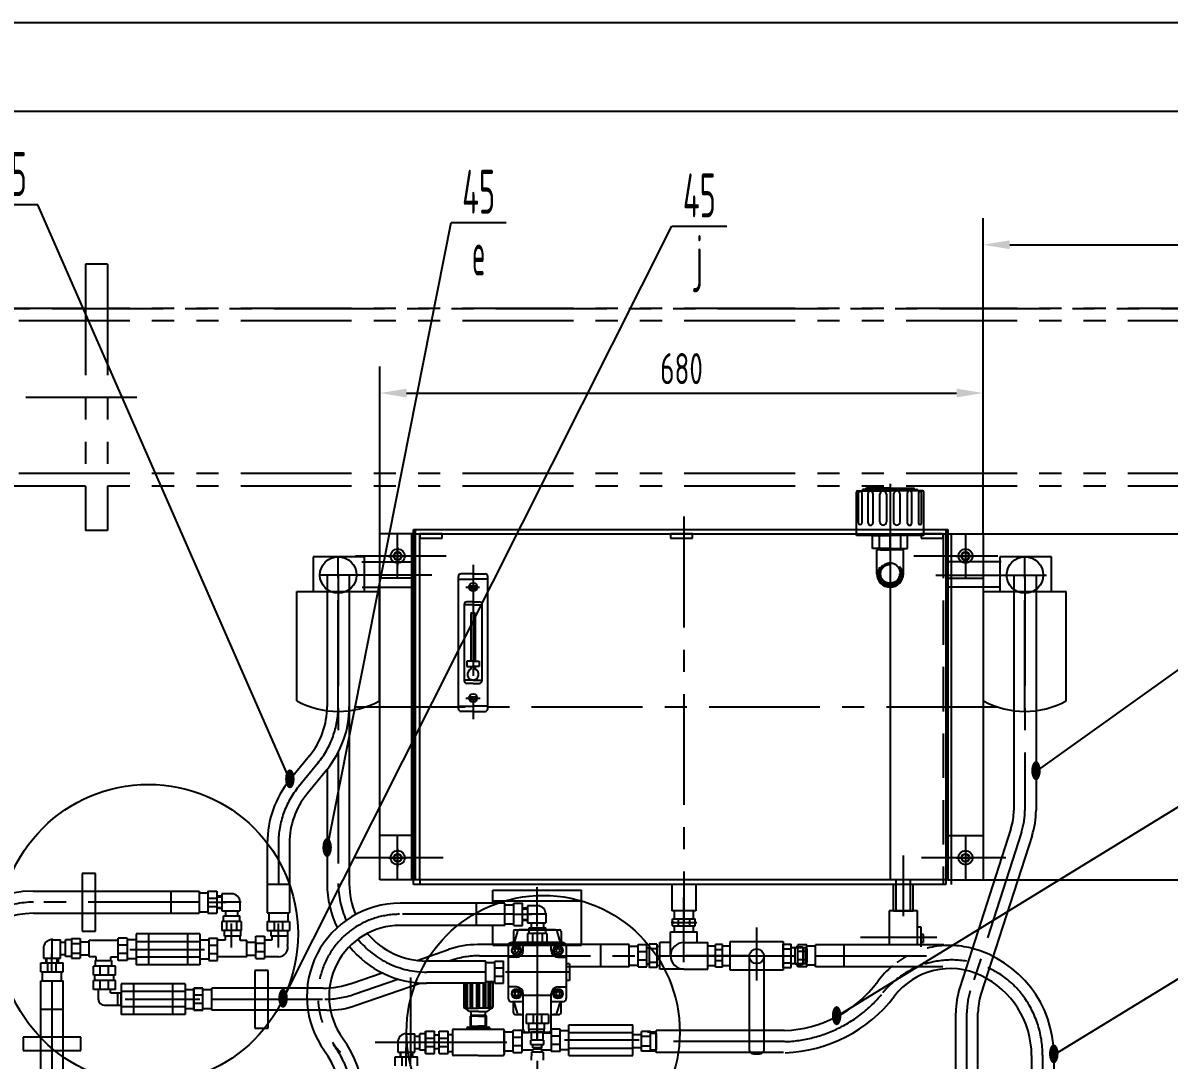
# Model space of a CAD drawing. Header units: millimetres. Extents: x 0 to 5940, y -62 to 4200.
# Drawn here: x 1196 to 2488, y 3031 to 4200 of the extents above; entities that cross this region are included whole.
import ezdxf
from ezdxf.enums import TextEntityAlignment as Align

# ---------------------------------------------------------------- set-up
doc = ezdxf.new("R2010")
doc.units = ezdxf.units.MM
doc.header["$LTSCALE"] = 100
for name, pattern in [('F', [0.75, 0.5, -0.25]), ('G', [2, 1.25, -0.25, 0.25, -0.25]), ('K', [2.5, 1.25, -0.25, 0.25, -0.25, 0.25, -0.25])]:
    doc.linetypes.add(name, pattern=pattern)
for name, color, linetype in [('01', 7, 'Continuous'), ('02', 1, 'Continuous'), ('04', 2, 'F'), ('05', 4, 'G'), ('07', 6, 'K'), ('08', 1, 'Continuous'), ('11', 3, 'Continuous')]:
    doc.layers.add(name, color=color, linetype=linetype)
doc.styles.get("Standard").update_dxf_attribs({"font": 'isocp', "width": 0.707, "bigfont": 'intecad.shx'})

msp = doc.modelspace()

# ---------------------------------------------------------------- linework, layer by layer
at = {"color": 7}
for p, q in [((1504.9, 3436), (1504.9, 3559.3)), ((1597.9, 3436), (1597.9, 3559.3)), ((2278.9, 3436), (2278.9, 3559.3)), ((2371.9, 3436), (2371.9, 3559.3)), ((1750.9, 3178.1), (1800.7, 3178.1)), ((1796, 3178.1), (1755.5, 3178.1)), ((1753.6, 3176.6), (1749.6, 3163.7)), ((1797.9, 3176.6), (1801.7, 3163.7)), ((1743, 3159.7), (1743, 3100.9)), ((1808.5, 3159.7), (1808.5, 3100.9)), ((1753.6, 3084), (1749.6, 3096.9)), ((1797.9, 3084), (1801.9, 3096.9)), ((1750.9, 3082.6), (1760, 3082.6)), ((1757.4, 3082.6), (1755.5, 3082.6)), ((1791.6, 3082.6), (1800.7, 3082.6)), ((1796, 3082.6), (1794.1, 3082.6)), ((1763, 3062.8), (1788.6, 3062.8)), ((1782.4, 3062.8), (1769.1, 3062.8)), ((1769.1, 3054.7), (1769.1, 3062.8)), ((1782.4, 3054.7), (1782.4, 3062.8)), ((1783, 3053.7), (1768.6, 3053.7)), ((1768.6, 3048.6), (1768.6, 3053.7)), ((1769.1, 3054.7), (1769.8, 3054.7)), ((1769.8, 3054.7), (1769.8, 3053.7)), ((1782.4, 3054.7), (1781.8, 3054.7)), ((1781.8, 3054.7), (1781.8, 3053.7)), ((1783, 3048.6), (1783, 3053.7)), ((1768.6, 3048.6), (1783, 3048.6)), ((1769.2, 3040.2), (1769, 3031.2)), ((1782.4, 3040.2), (1769.2, 3040.2)), ((1770.6, 3045.1), (1770.6, 3048.6)), ((1781, 3045.1), (1770.6, 3045.1)), ((1781, 3043.6), (1770.6, 3043.6)), ((1770.6, 3040.2), (1770.6, 3043.6)), ((1771.5, 3045.1), (1771.5, 3043.6)), ((1780, 3045.1), (1780, 3043.6)), ((1781, 3045.1), (1781, 3048.6)), ((1781, 3040.2), (1781, 3043.6)), ((1782.4, 3040.2), (1782.5, 3031.2))]:
    msp.add_line(p, q, dxfattribs=at)
for centre in [(1618.4, 3599.2), (2258.4, 3599.2), (1618.4, 3259.2), (2258.4, 3259.2)]:
    msp.add_circle(centre, 4.58, dxfattribs=at)
for centre, radius, start, end in [((1551.4, 3522.1), 97.9, 241.6332, 298.3668), ((2325.4, 3522.1), 97.9, 241.6332, 298.3668), ((1750.9, 3176.1), 2, 90, 180), ((1755.5, 3176.1), 2, 90, 163.7154), ((1796, 3176.1), 2, 16.2846, 90), ((1800.7, 3176.1), 2, 0, 90), ((1750.9, 3084.6), 2, 180, 270), ((1755.5, 3084.6), 2, 196.2846, 270), ((1796, 3084.6), 2, 270, 343.7154), ((1800.7, 3084.6), 2, 270, 0), ((1763, 3065.8), 3, 182.0234, 270), ((1788.6, 3065.8), 3, 270, 357.9766)]:
    msp.add_arc(centre, radius, start, end, dxfattribs=at)
at = {"layer": '01', "color": 7}
for p, q in [((2135.4, 3622.2), (2135.4, 3671.3)), ((2136.9, 3672.8), (2173.4, 3672.8)), ((2138, 3636.3), (2138, 3670.3)), ((2141.4, 3670.3), (2141.4, 3636.3)), ((2173.4, 3674.3), (2143.5, 3674.3)), ((2173.4, 3675.8), (2147.4, 3675.8)), ((2148.7, 3636.3), (2148.7, 3670.3)), ((2154, 3670.3), (2154, 3636.3)), ((2173.4, 3675.8), (2199.3, 3675.8)), ((2173.4, 3674.3), (2203.2, 3674.3)), ((2209.9, 3672.8), (2173.4, 3672.8)), ((2192.8, 3670.3), (2192.8, 3636.3)), ((2198, 3636.3), (2198, 3670.3)), ((2205.3, 3670.3), (2205.3, 3636.3)), ((2208.7, 3636.3), (2208.7, 3670.3)), ((2211.4, 3622.2), (2211.4, 3671.3)), ((2162, 3637.7), (2162, 3668.8)), ((2169.4, 3668.8), (2169.4, 3637.7)), ((2177.3, 3668.8), (2177.3, 3637.7)), ((2184.8, 3637.7), (2184.8, 3668.8)), ((1638.4, 3624.2), (1598.4, 3624.2)), ((2173.4, 3622.2), (2135.4, 3622.2)), ((2153.6, 3622.2), (2173.4, 3622.2)), ((2153.6, 3607.8), (2153.6, 3622.2)), ((2161.4, 3607.2), (2161.4, 3622.2)), ((2211.4, 3622.2), (2173.4, 3622.2)), ((2193.2, 3622.2), (2173.4, 3622.2)), ((2185.4, 3607.2), (2185.4, 3622.2)), ((2193.2, 3607.8), (2193.2, 3622.2)), ((2238.4, 3629.2), (2238.4, 3624.2)), ((2238.4, 3624.2), (2278.4, 3624.2)), ((2173.4, 3607.8), (2153.6, 3607.8)), ((2161.4, 3606.2), (2161.4, 3607.8)), ((2162.6, 3606.2), (2173.4, 3606.2)), ((2173.4, 3607.8), (2193.2, 3607.8)), ((2184.2, 3606.2), (2173.4, 3606.2)), ((2185.4, 3606.2), (2185.4, 3607.8)), ((1581.2, 3598.4), (1523.2, 3598.4)), ((1523.2, 3598.4), (1523.2, 3559.3)), ((1581.2, 3559.3), (1581.2, 3598.4)), ((1618.4, 3603.7), (1614.4, 3601.5)), ((1614.4, 3601.5), (1614.4, 3596.9)), ((1614.4, 3596.9), (1618.4, 3594.6)), ((1622.3, 3601.5), (1618.4, 3603.7)), ((1618.4, 3594.6), (1622.3, 3596.9)), ((1622.3, 3596.9), (1622.3, 3601.5)), ((2258.4, 3603.7), (2254.4, 3601.5)), ((2254.4, 3601.5), (2254.4, 3596.9)), ((2254.4, 3596.9), (2258.4, 3594.6)), ((2262.3, 3601.5), (2258.4, 3603.7)), ((2258.4, 3594.6), (2262.3, 3596.9)), ((2262.3, 3596.9), (2262.3, 3601.5)), ((2355.2, 3598.4), (2297.2, 3598.4)), ((2297.2, 3598.4), (2297.2, 3559.3)), ((2355.2, 3559.3), (2355.2, 3598.4)), ((1703.4, 3579.2), (1689.9, 3579.2)), ((1703.4, 3579.2), (1716.9, 3579.2)), ((1538.9, 3577.8), (1538.9, 3429.6)), ((1563.9, 3577.8), (1563.9, 3229.8)), ((1686.9, 3427.2), (1686.9, 3576.2)), ((1686.9, 3573.1), (1703.4, 3573.1)), ((1698.9, 3565.6), (1707.9, 3565.6)), ((1719.9, 3573.1), (1703.4, 3573.1)), ((1719.9, 3427.2), (1719.9, 3576.2)), ((2312.9, 3577.8), (2312.9, 3312.6)), ((2337.9, 3577.8), (2337.9, 3312.6)), ((1504.9, 3559.3), (1597.9, 3559.3)), ((1523.2, 3559.3), (1581.2, 3559.3)), ((1698.9, 3562.7), (1707.9, 3562.7)), ((2278.9, 3559.3), (2371.9, 3559.3)), ((2297.2, 3559.3), (2355.2, 3559.3)), ((1693.4, 3544.6), (1693.4, 3458.7)), ((1703.4, 3544.2), (1693.4, 3544.2)), ((1703.4, 3547.6), (1696.4, 3547.6)), ((1703.4, 3547.6), (1710.4, 3547.6)), ((1703.4, 3544.2), (1713.4, 3544.2)), ((1713.4, 3544.6), (1713.4, 3458.7)), ((1700.9, 3533.8), (1700.9, 3480.8)), ((1703.4, 3535.3), (1704.4, 3535.3)), ((1705.9, 3533.8), (1705.9, 3480.8)), ((1703.4, 3480.8), (1696.4, 3480.8)), ((1696.4, 3480.8), (1696.4, 3474.6)), ((1703.4, 3480.8), (1710.4, 3480.8)), ((1710.4, 3480.8), (1710.4, 3474.6)), ((1696.4, 3474.6), (1703.4, 3474.6)), ((1700.9, 3474.6), (1700.9, 3471.7)), ((1710.4, 3474.6), (1703.4, 3474.6)), ((1705.9, 3474.6), (1705.9, 3471.7)), ((1703.4, 3459.2), (1693.4, 3459.2)), ((1703.4, 3455.7), (1696.4, 3455.7)), ((1703.4, 3459.2), (1713.4, 3459.2)), ((1703.4, 3455.7), (1710.4, 3455.7)), ((1698.9, 3440.6), (1707.9, 3440.6)), ((1698.9, 3437.7), (1707.9, 3437.7)), ((1686.9, 3430.2), (1703.4, 3430.2)), ((1703.4, 3424.2), (1689.9, 3424.2)), ((1719.9, 3430.2), (1703.4, 3430.2)), ((1703.4, 3424.2), (1716.9, 3424.2)), ((1519.1, 3374.1), (1496.9, 3347.1)), ((1538.9, 3358.9), (1538.9, 3229.8)), ((1538.4, 3358.3), (1516.3, 3331.3)), ((2309.6, 3291.9), (2252, 3112.9)), ((2333.4, 3284.2), (2275.8, 3105.3)), ((2333.4, 3284.2), (2275.8, 3105.3)), ((1471.5, 3275.8), (1471.5, 3229.3)), ((1496.5, 3275.8), (1496.5, 3229.3)), ((1618.4, 3263.7), (1614.4, 3261.5)), ((1614.4, 3261.5), (1614.4, 3256.9)), ((1614.4, 3256.9), (1618.4, 3254.6)), ((1622.3, 3261.5), (1618.4, 3263.7)), ((1618.4, 3254.6), (1622.3, 3256.9)), ((1622.3, 3256.9), (1622.3, 3261.5)), ((2258.4, 3263.7), (2254.4, 3261.5)), ((2254.4, 3261.5), (2254.4, 3256.9)), ((2254.4, 3256.9), (2258.4, 3254.6)), ((2262.3, 3261.5), (2258.4, 3263.7)), ((2258.4, 3254.6), (2262.3, 3256.9)), ((2262.3, 3256.9), (2262.3, 3261.5)), ((1277.7, 3241.6), (1262.7, 3241.6)), ((1262.7, 3241.6), (1262.7, 3176.6)), ((1277.7, 3176.6), (1277.7, 3241.6)), ((1638.4, 3234.2), (1598.4, 3234.2)), ((1643.4, 3234.2), (1643.4, 3229.2)), ((2233.4, 3234.2), (2233.4, 3229.2)), ((2238.4, 3234.2), (2278.4, 3234.2)), ((1208.1, 3221.6), (1394.6, 3221.6)), ((1362.6, 3221.6), (1362.6, 3196.6)), ((1394.6, 3219.8), (1404.6, 3219.8)), ((1404.6, 3221.6), (1414.6, 3221.6)), ((1431.1, 3218.7), (1420.1, 3218.7)), ((1420.1, 3218.7), (1420.1, 3199.5)), ((1471.5, 3229.3), (1496.5, 3229.3)), ((1471.5, 3229.3), (1471.5, 3197.3)), ((1496.5, 3229.3), (1496.5, 3197.3)), ((1725.8, 3222.6), (1825.8, 3222.6)), ((1404.6, 3213.8), (1414.6, 3213.8)), ((1404.6, 3204.4), (1414.6, 3204.4)), ((1420.1, 3216.1), (1414.6, 3216.1)), ((1420.1, 3216.1), (1414.6, 3216.1)), ((1440.7, 3209.1), (1440.7, 3199.5)), ((1739.3, 3208), (1621.1, 3208)), ((1707.3, 3183), (1707.3, 3208)), ((1725.8, 3210.6), (1825.8, 3210.6)), ((1739.3, 3206.2), (1749.3, 3206.2)), ((1749.3, 3208), (1759.3, 3208)), ((1764.8, 3205.1), (1764.8, 3185.8)), ((1775.8, 3205.1), (1764.8, 3205.1)), ((1208.1, 3196.6), (1394.6, 3196.6)), ((1394.6, 3198.4), (1404.6, 3198.4)), ((1404.6, 3196.6), (1414.6, 3196.6)), ((1420.1, 3202.1), (1414.6, 3202.1)), ((1420.1, 3202.1), (1414.6, 3202.1)), ((1420.1, 3199.5), (1440.7, 3199.5)), ((1422, 3193.8), (1440.7, 3193.8)), ((1422, 3187.3), (1422, 3193.8)), ((1424.3, 3199.5), (1424.3, 3193.8)), ((1437.9, 3199.5), (1437.9, 3193.8)), ((1440.7, 3187.3), (1440.7, 3193.8)), ((1473.3, 3197.3), (1473.3, 3187.3)), ((1494.7, 3197.3), (1494.7, 3187.3)), ((1764.8, 3202.5), (1759.3, 3202.5)), ((1764.8, 3202.5), (1759.3, 3202.5)), ((1785.4, 3195.5), (1785.4, 3185.8)), ((1954.4, 3199.2), (1927.4, 3199.2)), ((1929.9, 3199.2), (1929.9, 3190.4)), ((1951.9, 3190.4), (1951.9, 3199.2)), ((2204.4, 3199.2), (2172.4, 3199.2)), ((2172.4, 3199.2), (2172.4, 3161.2)), ((2177.4, 3199.2), (2199.4, 3199.2)), ((2204.4, 3161.2), (2204.4, 3199.2)), ((1431.1, 3158.2), (1431.1, 3185.2)), ((1471.5, 3187.3), (1471.5, 3177.3)), ((1479.3, 3187.3), (1479.3, 3177.3)), ((1484, 3158.2), (1484, 3185.2)), ((1488.7, 3187.3), (1488.7, 3177.3)), ((1496.5, 3187.3), (1496.5, 3177.3)), ((1739.3, 3183), (1621.1, 3183)), ((1739.3, 3184.8), (1749.3, 3184.8)), ((1749.3, 3183), (1759.3, 3183)), ((1764.8, 3188.5), (1759.3, 3188.5)), ((1764.8, 3188.5), (1759.3, 3188.5)), ((1764.8, 3185.8), (1785.4, 3185.8)), ((1766.7, 3173.7), (1766.7, 3180.2)), ((1766.7, 3180.2), (1785.4, 3180.2)), ((1769, 3185.8), (1769, 3180.2)), ((1782.6, 3185.8), (1782.6, 3180.2)), ((1785.4, 3173.7), (1785.4, 3180.2)), ((1929.9, 3186.4), (1926.5, 3186.4)), ((1928.2, 3190.4), (1953.6, 3190.4)), ((1928.2, 3182.4), (1928.2, 3190.4)), ((1928.2, 3182.4), (1953.6, 3182.4)), ((1929.9, 3182.4), (1929.9, 3175.7)), ((1935.1, 3182.4), (1935.1, 3190.4)), ((1947.8, 3182.4), (1947.8, 3190.4)), ((1951.9, 3175.7), (1951.9, 3182.4)), ((1953.6, 3182.4), (1953.6, 3190.4)), ((2204.4, 3181.3), (2208.1, 3181.3)), ((2208.1, 3181.3), (2208.1, 3158.9)), ((1228.8, 3166.7), (1238.4, 3166.7)), ((1238.4, 3146.1), (1238.4, 3166.7)), ((1244.1, 3148), (1244.1, 3166.7)), ((1250.6, 3166.7), (1244.1, 3166.7)), ((1262.7, 3176.6), (1277.7, 3176.6)), ((1270.6, 3166.5), (1303.5, 3166.5)), ((1270.6, 3147.6), (1270.6, 3166.5)), ((1303.5, 3143.4), (1303.5, 3168.4)), ((1303.5, 3143.4), (1303.5, 3168.4)), ((1313.5, 3168.4), (1303.5, 3168.4)), ((1323.5, 3166.6), (1313.5, 3166.6)), ((1323.5, 3173.3), (1323.5, 3138.6)), ((1395.5, 3173.3), (1323.5, 3173.3)), ((1337.5, 3173.3), (1337.5, 3138.6)), ((1381.5, 3173.3), (1381.5, 3138.6)), ((1395.5, 3173.3), (1395.5, 3138.6)), ((1395.5, 3166.6), (1405.5, 3166.6)), ((1405.5, 3168.4), (1415.5, 3168.4)), ((1415.5, 3143.4), (1415.5, 3168.4)), ((1415.5, 3143.4), (1415.5, 3168.4)), ((1423.8, 3166.5), (1415.5, 3166.5)), ((1423.1, 3170.7), (1423.1, 3177.3)), ((1441.2, 3170.7), (1423.1, 3170.7)), ((1423.8, 3170.7), (1423.8, 3166.5)), ((1440.4, 3170.7), (1440.4, 3166.5)), ((1440.4, 3166.5), (1448.4, 3166.5)), ((1441.2, 3177.3), (1441.2, 3170.7)), ((1448.4, 3147.6), (1448.4, 3166.5)), ((1458.4, 3170.7), (1468.4, 3170.7)), ((1468.4, 3170.7), (1468.4, 3145.7)), ((1476.7, 3166.5), (1468.4, 3166.5)), ((1476, 3170.7), (1476, 3177.3)), ((1494.1, 3170.7), (1476, 3170.7)), ((1476.7, 3170.7), (1476.7, 3166.5)), ((1494.1, 3177.3), (1494.1, 3161.5)), ((2208.1, 3172.8), (2208.1, 3164.2)), ((2211.1, 3172.8), (2208.1, 3172.8)), ((2211.1, 3164.2), (2211.1, 3172.8)), ((1219.2, 3157.1), (1219.2, 3146.1)), ((1238.4, 3163.9), (1244.1, 3163.9)), ((1270.6, 3164.2), (1260.6, 3164.2)), ((1313.5, 3160.6), (1303.5, 3160.6)), ((1395.5, 3164.6), (1323.5, 3164.6)), ((1405.5, 3160.6), (1415.5, 3160.6)), ((1448.4, 3164.2), (1458.4, 3164.2)), ((1458.4, 3162.9), (1468.4, 3162.9)), ((1458.4, 3162.9), (1458.4, 3153.5)), ((1458.4, 3153.5), (1468.4, 3153.5)), ((1879.3, 3161.3), (1708.5, 3161.3)), ((1725.8, 3160.6), (1825.8, 3160.6)), ((1804.5, 3163.7), (1747, 3163.7)), ((1760, 3154.6), (1760, 3163.7)), ((1791.6, 3154.6), (1791.6, 3163.7)), ((1847.3, 3136.3), (1847.3, 3161.3)), ((1879.3, 3159.5), (1889.3, 3159.5)), ((1889.3, 3161.3), (1899.3, 3161.3)), ((1889.3, 3153.5), (1899.3, 3153.5)), ((1901.7, 3161.9), (1901.7, 3135.5)), ((1910.7, 3161.9), (1901.7, 3161.9)), ((1910.7, 3156.6), (1901.7, 3156.6)), ((1910.7, 3161.9), (1910.7, 3135.5)), ((1910.7, 3159.6), (1913.9, 3159.1)), ((1976.7, 3159.7), (1967.9, 3159.7)), ((1976.7, 3136), (1976.7, 3161.4)), ((1984.7, 3161.4), (1976.7, 3161.4)), ((1984.7, 3155.6), (1976.7, 3155.6)), ((1984.7, 3136), (1984.7, 3161.4)), ((1993, 3159.7), (1984.7, 3159.7)), ((1993, 3164.7), (2053, 3164.7)), ((1993, 3132.7), (1993, 3164.7)), ((2053, 3164.7), (2053, 3132.7)), ((2079.5, 3161.2), (2069.5, 3161.2)), ((2079.5, 3153.4), (2069.5, 3153.4)), ((2089.5, 3159.4), (2079.5, 3159.4)), ((2233.9, 3161.2), (2089.5, 3161.2)), ((2121.5, 3136.2), (2121.5, 3161.2)), ((2208.1, 3164.2), (2211.1, 3164.2)), ((1216.3, 3130.6), (1216.3, 3140.6)), ((1219.2, 3146.1), (1238.4, 3146.1)), ((1221.8, 3146.1), (1221.8, 3140.6)), ((1221.8, 3146.1), (1221.8, 3140.6)), ((1224.1, 3130.6), (1224.1, 3140.6)), ((1233.5, 3130.6), (1233.5, 3140.6)), ((1235.8, 3146.1), (1235.8, 3140.6)), ((1235.8, 3146.1), (1235.8, 3140.6)), ((1238.4, 3150.3), (1244.1, 3150.3)), ((1241.3, 3130.6), (1241.3, 3140.6)), ((1250.6, 3148), (1244.1, 3148)), ((1270.6, 3149.4), (1260.6, 3149.4)), ((1278.5, 3147.6), (1270.6, 3147.6)), ((1277.8, 3143.4), (1295.9, 3143.4)), ((1277.8, 3136.9), (1277.8, 3143.4)), ((1278.5, 3143.4), (1278.5, 3147.6)), ((1295.1, 3143.4), (1295.1, 3147.6)), ((1295.1, 3147.6), (1303.5, 3147.6)), ((1295.9, 3143.4), (1295.9, 3136.9)), ((1313.5, 3151.2), (1303.5, 3151.2)), ((1313.5, 3143.4), (1303.5, 3143.4)), ((1323.5, 3145.2), (1313.5, 3145.2)), ((1395.5, 3147.3), (1323.5, 3147.3)), ((1395.5, 3145.2), (1405.5, 3145.2)), ((1405.5, 3151.2), (1415.5, 3151.2)), ((1405.5, 3143.4), (1415.5, 3143.4)), ((1448.4, 3147.6), (1415.5, 3147.6)), ((1448.4, 3149.4), (1458.4, 3149.4)), ((1458.4, 3145.7), (1468.4, 3145.7)), ((1484, 3147.6), (1468.4, 3147.6)), ((1717.8, 3142.8), (1650.9, 3142.8)), ((1717.8, 3141), (1727.8, 3141)), ((1727.8, 3142.8), (1737.8, 3142.8)), ((1752.4, 3147), (1743, 3147)), ((1799.1, 3147), (1808.5, 3147)), ((1812, 3139.7), (1808.5, 3139.7)), ((1812, 3139.7), (1812, 3120.9)), ((1889.3, 3144.1), (1899.3, 3144.1)), ((1910.7, 3141), (1901.7, 3141)), ((1984.7, 3142.9), (1976.7, 3142.9)), ((2031.4, 3148.2), (2014.7, 3148.2)), ((2014.7, 3148.2), (2014.7, 3043.2)), ((2031.4, 3043.2), (2031.4, 3148.2)), ((2079.5, 3144), (2069.5, 3144)), ((1218.1, 3120.6), (1218.1, 3130.6)), ((1239.5, 3120.6), (1239.5, 3130.6)), ((1275.4, 3126.9), (1275.4, 3136.9)), ((1277.2, 3120.9), (1277.2, 3126.9)), ((1283.2, 3126.9), (1283.2, 3136.9)), ((1292.6, 3126.9), (1292.6, 3136.9)), ((1298.6, 3120.9), (1298.6, 3126.9)), ((1300.4, 3126.9), (1300.4, 3136.9)), ((1395.5, 3138.6), (1323.5, 3138.6)), ((1472.6, 3132.3), (1457.6, 3132.3)), ((1457.6, 3132.3), (1457.6, 3067.3)), ((1472.6, 3067.3), (1472.6, 3132.3)), ((1727.8, 3135), (1737.8, 3135)), ((1879.3, 3136.3), (1808.5, 3136.3)), ((1879.3, 3138.1), (1889.3, 3138.1)), ((1889.3, 3136.3), (1899.3, 3136.3)), ((1910.7, 3135.5), (1901.7, 3135.5)), ((1910.7, 3137.8), (1913.9, 3138.3)), ((1967.9, 3137.7), (1976.7, 3137.7)), ((1984.7, 3136), (1976.7, 3136)), ((1984.7, 3137.7), (1993, 3137.7)), ((2053, 3132.7), (1993, 3132.7)), ((2079.5, 3136.2), (2069.5, 3136.2)), ((2089.5, 3138), (2079.5, 3138)), ((2232.9, 3136.2), (2089.5, 3136.2)), ((1216.3, 2928.9), (1216.3, 3120.6)), ((1241.3, 2913.9), (1241.3, 3120.6)), ((1275.4, 3110.9), (1275.4, 3120.9)), ((1283.2, 3110.9), (1283.2, 3120.9)), ((1292.6, 3110.9), (1292.6, 3120.9)), ((1300.4, 3110.9), (1300.4, 3120.9)), ((1306.8, 3117.2), (1306.8, 3082.6)), ((1378.8, 3117.2), (1306.8, 3117.2)), ((1378.8, 3117.2), (1378.8, 3082.6)), ((1717.8, 3117.8), (1650.9, 3117.8)), ((1692.9, 3117.8), (1692.9, 3091.3)), ((1694.4, 3117.8), (1694.4, 3089.8)), ((1695.4, 3117.8), (1695.4, 3089.8)), ((1696.8, 3117.8), (1696.8, 3089.8)), ((1700, 3117.8), (1700, 3089.8)), ((1701.1, 3117.8), (1701.1, 3089.8)), ((1702.4, 3117.8), (1702.4, 3089.8)), ((1707.2, 3117.8), (1707.2, 3089.8)), ((1708.3, 3117.8), (1708.3, 3089.8)), ((1710.4, 3117.8), (1710.4, 3089.8)), ((1714.9, 3117.8), (1714.9, 3089.8)), ((1716.2, 3117.8), (1716.2, 3089.8)), ((1717.3, 3117.8), (1717.3, 3089.8)), ((1717.8, 3119.6), (1727.8, 3119.6)), ((1720.5, 3119.8), (1720.5, 3089.8)), ((1721.8, 3118.4), (1721.8, 3089.8)), ((1722.9, 3118.4), (1722.9, 3089.8)), ((1725.8, 3118.3), (1725.8, 3091.3)), ((1727.8, 3125.6), (1737.8, 3125.6)), ((1727.8, 3117.8), (1737.8, 3117.8)), ((1752.4, 3113.6), (1743, 3113.6)), ((1799.1, 3113.6), (1808.5, 3113.6)), ((1812, 3120.9), (1808.5, 3120.9)), ((1280.9, 3110.9), (1280.9, 3099.9)), ((1294.9, 3106.9), (1294.9, 3110.9)), ((1294.9, 3106.9), (1306.8, 3106.9)), ((1303.1, 3092.9), (1303.1, 3106.9)), ((1378.8, 3108.6), (1306.8, 3108.6)), ((1306.8, 3092.9), (1306.8, 3106.9)), ((1378.8, 3110.6), (1388.8, 3110.6)), ((1388.8, 3112.4), (1398.8, 3112.4)), ((1398.8, 3112.3), (1388.8, 3112.3)), ((1388.8, 3104.6), (1398.8, 3104.6)), ((1398.8, 3104.5), (1388.8, 3104.5)), ((1398.8, 3087.4), (1398.8, 3112.4)), ((1398.8, 3087.4), (1398.8, 3112.4)), ((1408.8, 3110.5), (1398.8, 3110.5)), ((1534.3, 3112.3), (1408.8, 3112.3)), ((1760, 3065.7), (1760, 3106)), ((1791.6, 3104.1), (1760, 3104.1)), ((1791.6, 3065.7), (1791.6, 3106)), ((1216.3, 3088.6), (1241.3, 3088.6)), ((1287.9, 3092.9), (1306.8, 3092.9)), ((1378.8, 3091.2), (1306.8, 3091.2)), ((1378.8, 3089.2), (1388.8, 3089.2)), ((1388.8, 3095.2), (1398.8, 3095.2)), ((1398.8, 3095.1), (1388.8, 3095.1)), ((1408.8, 3089.1), (1398.8, 3089.1)), ((1699.4, 3085.8), (1694.4, 3089.8)), ((1694.4, 3089.8), (1709.4, 3089.8)), ((1724.3, 3089.8), (1709.4, 3089.8)), ((1719.4, 3085.8), (1724.4, 3089.8)), ((1760, 3096.9), (1747, 3096.9)), ((1804.5, 3096.9), (1791.6, 3096.9)), ((1378.8, 3082.6), (1306.8, 3082.6)), ((1388.8, 3087.4), (1398.8, 3087.4)), ((1398.8, 3087.3), (1388.8, 3087.3)), ((1538.6, 3087.3), (1408.8, 3087.3)), ((1709.4, 3085.8), (1699.4, 3085.8)), ((1701.2, 3081.8), (1700.4, 3080.5)), ((1700.4, 3080.5), (1700.4, 3069.4)), ((1700.4, 3069.4), (1700.4, 3080.5)), ((1709.4, 3080.5), (1700.4, 3080.5)), ((1701.2, 3081.8), (1717.5, 3081.8)), ((1701.3, 3081.8), (1701.3, 3085.8)), ((1709.4, 3085.8), (1719.4, 3085.8)), ((1709.4, 3080.5), (1718.4, 3080.5)), ((1717.5, 3081.8), (1717.5, 3085.8)), ((1717.5, 3081.8), (1718.4, 3080.5)), ((1718.4, 3069.4), (1718.4, 3080.5)), ((1775.8, 3053.5), (1775.8, 3080.5)), ((2247.5, 2975.8), (2247.5, 3084.6)), ((2272.5, 2975.8), (2272.5, 3084.6)), ((1457.6, 3067.3), (1472.6, 3067.3)), ((1649.9, 3063.7), (1659.9, 3063.7)), ((1665.3, 3063.7), (1675.3, 3063.7)), ((1680.3, 3064.7), (1680.3, 3037.7)), ((1681.8, 3066.2), (1737, 3066.2)), ((1696.4, 3066.7), (1696.4, 3066.2)), ((1697.9, 3068.2), (1720.9, 3068.2)), ((1701.2, 3068.2), (1700.4, 3069.4)), ((1700.4, 3069.4), (1709.4, 3069.4)), ((1700.4, 3068.2), (1709.4, 3068.2)), ((1701.3, 3069.4), (1701.3, 3068.2)), ((1718.4, 3069.4), (1709.4, 3069.4)), ((1718.4, 3068.2), (1709.4, 3068.2)), ((1717.5, 3068.2), (1718.4, 3069.4)), ((1717.5, 3069.4), (1717.5, 3068.2)), ((1722.4, 3066.7), (1722.4, 3066.2)), ((1738.5, 3064.7), (1738.5, 3037.7)), ((1738.5, 3063), (1748.5, 3063)), ((1748.5, 3064.8), (1758.5, 3064.8)), ((1758.5, 3064.8), (1758.5, 3039.8)), ((1766.4, 3061.8), (1758.5, 3061.8)), ((1758.5, 3061.8), (1758.5, 3042.9)), ((1783, 3061.8), (1791.4, 3061.8)), ((1791.4, 3066), (1791.4, 3041)), ((1791.4, 3066), (1791.4, 3041)), ((1801.4, 3066), (1791.4, 3066)), ((1811.4, 3064.2), (1801.4, 3064.2)), ((1811.4, 3036.2), (1811.4, 3070.8)), ((1811.4, 3070.8), (1883.4, 3070.8)), ((1811.4, 3062.2), (1883.4, 3062.2)), ((1883.4, 3036.2), (1883.4, 3070.8)), ((1909.9, 3062.7), (1899.9, 3062.7)), ((2054.3, 3064.6), (1909.9, 3064.6)), ((1261.3, 3056.9), (1196.3, 3056.9)), ((1196.3, 3056.9), (1196.3, 3041.9)), ((1261.3, 3041.9), (1261.3, 3056.9)), ((1618.5, 3051.2), (1618.5, 3040.2)), ((1628.1, 3060.8), (1637.7, 3060.8)), ((1637.7, 3040.2), (1637.7, 3060.8)), ((1637.7, 3058), (1643.3, 3058)), ((1643.3, 3042.2), (1643.3, 3060.8)), ((1649.9, 3060.8), (1643.3, 3060.8)), ((1649.9, 3055.9), (1659.9, 3055.9)), ((1665.3, 3059.2), (1659.9, 3059.2)), ((1665.3, 3055.9), (1675.3, 3055.9)), ((1675.3, 3059.9), (1680.3, 3059.9)), ((1748.5, 3057.1), (1758.5, 3057.1)), ((1801.4, 3058.2), (1791.4, 3058.2)), ((1883.4, 3060.1), (1893.4, 3060.1)), ((1903.4, 3061.4), (1909.9, 3061.4)), ((1909.9, 3061.4), (1909.9, 3042.7)), ((1196.3, 3041.9), (1261.3, 3041.9)), ((1618.5, 3040.2), (1637.7, 3040.2)), ((1621.1, 3040.2), (1621.1, 3034.7)), ((1621.1, 3040.2), (1621.1, 3034.7)), ((1635.1, 3040.2), (1635.1, 3034.7)), ((1635.1, 3040.2), (1635.1, 3034.7)), ((1637.7, 3044.4), (1643.3, 3044.4)), ((1649.9, 3042.2), (1643.3, 3042.2)), ((1649.9, 3046.5), (1659.9, 3046.5)), ((1649.9, 3038.7), (1659.9, 3038.7)), ((1665.3, 3043.8), (1659.9, 3043.8)), ((1665.3, 3046.5), (1675.3, 3046.5)), ((1665.3, 3038.7), (1675.3, 3038.7)), ((1675.3, 3040.7), (1680.3, 3040.7)), ((1709.3, 3036.2), (1681.8, 3036.2)), ((1709.5, 3036.2), (1737, 3036.2)), ((1738.5, 3041.7), (1748.5, 3041.7)), ((1748.5, 3047.6), (1758.5, 3047.6)), ((1748.5, 3039.8), (1758.5, 3039.8)), ((1758.5, 3042.9), (1770.6, 3042.9)), ((1781, 3042.9), (1791.4, 3042.9)), ((1801.4, 3048.8), (1791.4, 3048.8)), ((1801.4, 3041), (1791.4, 3041)), ((1811.4, 3042.8), (1801.4, 3042.8)), ((1811.4, 3044.8), (1883.4, 3044.8)), ((1811.4, 3036.2), (1883.4, 3036.2)), ((1883.4, 3045.3), (1893.4, 3045.3)), ((1909.9, 3041.4), (1899.9, 3041.4)), ((1903.4, 3042.7), (1909.9, 3042.7)), ((2053.3, 3039.6), (1909.9, 3039.6)), ((2019.7, 3038.2), (2026.4, 3038.2)), ((2332.9, 3036.2), (2332.9, 2938.9)), ((2357.9, 3037.2), (2357.9, 2938.9)), ((1615.6, 3024.7), (1615.6, 3034.7)), ((1623.4, 3024.7), (1623.4, 3034.7)), ((1632.8, 3024.7), (1632.8, 3034.7)), ((1640.6, 3024.7), (1640.6, 3034.7))]:
    msp.add_line(p, q, dxfattribs=at)
at = {"layer": '01', "color": 7, "linetype": 'Continuous'}
for p, q in [((1598.4, 3234.2), (1598.4, 3624.2)), ((1634.4, 3234.2), (1634.4, 3624.2)), ((1638.4, 3234.2), (1638.4, 3629.2)), ((1638.4, 3629.2), (2238.4, 3629.2)), ((1638.4, 3624.2), (2238.4, 3624.2)), ((1643.4, 3234.2), (1643.4, 3624.2)), ((2173.4, 3624.2), (2173.4, 3234.2)), ((2238.4, 3624.2), (2238.4, 3234.2)), ((2242.4, 3624.2), (2242.4, 3229.2)), ((2278.4, 3624.2), (2278.4, 3234.2)), ((2188.4, 3606.2), (2158.4, 3606.2)), ((2158.4, 3579.2), (2158.4, 3606.2)), ((2188.4, 3579.2), (2188.4, 3606.2)), ((1578, 3592.5), (1638, 3592.5)), ((2298.8, 3592.5), (2238.8, 3592.5)), ((1578.4, 3564.3), (1638.4, 3564.3)), ((2298.4, 3564.3), (2238.4, 3564.3)), ((2238.4, 3234.2), (1638.4, 3234.2)), ((1394.6, 3221.6), (1394.6, 3196.6)), ((1404.6, 3221.6), (1404.6, 3196.6)), ((1414.6, 3221.6), (1414.6, 3196.6)), ((2233.4, 3229.2), (1643.4, 3229.2)), ((1725.8, 3208), (1725.8, 3222.6)), ((1825.8, 3160.6), (1825.8, 3222.6)), ((1927.4, 3229.2), (1927.4, 3199.2)), ((1954.4, 3229.2), (1954.4, 3199.2)), ((2177.4, 3199.2), (2177.4, 3229.2)), ((2199.4, 3199.2), (2199.4, 3229.2)), ((1739.3, 3183), (1739.3, 3208)), ((1749.3, 3183), (1749.3, 3208)), ((1759.3, 3183), (1759.3, 3208)), ((1471.5, 3197.3), (1496.5, 3197.3)), ((1442, 3187.3), (1420.1, 3187.3)), ((1420.1, 3187.3), (1420.1, 3177.3)), ((1425.6, 3187.3), (1425.6, 3177.3)), ((1436.6, 3187.3), (1436.6, 3177.3)), ((1442, 3187.3), (1442, 3177.3)), ((1471.5, 3187.3), (1496.5, 3187.3)), ((1725.8, 3160.6), (1725.8, 3183)), ((1250.6, 3168.1), (1250.6, 3146.1)), ((1250.6, 3168.1), (1260.6, 3168.1)), ((1260.6, 3168.1), (1260.6, 3146.1)), ((1313.5, 3168.4), (1313.5, 3143.4)), ((1395.5, 3168.4), (1395.5, 3143.4)), ((1405.5, 3168.4), (1405.5, 3143.4)), ((1442, 3177.3), (1420.1, 3177.3)), ((1458.4, 3145.7), (1458.4, 3170.7)), ((1471.5, 3177.3), (1496.5, 3177.3)), ((1748.9, 3176.1), (1748.9, 3163.7)), ((1764.8, 3173.7), (1764.8, 3163.7)), ((1786.7, 3173.7), (1764.8, 3173.7)), ((1770.3, 3173.7), (1770.3, 3163.7)), ((1781.3, 3173.7), (1781.3, 3163.7)), ((1786.7, 3173.7), (1786.7, 3163.7)), ((1802.7, 3176.1), (1802.7, 3163.7)), ((1925.9, 3175.7), (1955.9, 3175.7)), ((1925.9, 3148.7), (1925.9, 3175.7)), ((1955.9, 3163.7), (1955.9, 3175.7)), ((1250.6, 3162.6), (1260.6, 3162.6)), ((1640.5, 3143.4), (1675.6, 3155.7)), ((1786.7, 3163.7), (1764.8, 3163.7)), ((1879.3, 3136.3), (1879.3, 3161.3)), ((1889.3, 3136.3), (1889.3, 3161.3)), ((1899.3, 3136.3), (1899.3, 3161.3)), ((1899.3, 3157.8), (1901.7, 3157.8)), ((1913.9, 3133.7), (1913.9, 3163.7)), ((1925.9, 3163.7), (1913.9, 3163.7)), ((1940.9, 3163.7), (1967.9, 3163.7)), ((1967.9, 3133.7), (1967.9, 3163.7)), ((2053, 3135.5), (2053, 3161.9)), ((2053, 3161.9), (2062, 3161.9)), ((2053, 3156.4), (2062, 3156.4)), ((2062, 3135.5), (2062, 3161.9)), ((2066.5, 3157.6), (2062, 3157.6)), ((2067.4, 3158.5), (2066.5, 3157.6)), ((2066.5, 3139.6), (2066.5, 3157.6)), ((2075.5, 3157.6), (2066.5, 3157.6)), ((2074.6, 3158.5), (2067.4, 3158.5)), ((2069.5, 3136.2), (2069.5, 3161.2)), ((2075.5, 3157.6), (2074.6, 3158.5)), ((2078.2, 3157.6), (2075.5, 3157.6)), ((2075.5, 3139.6), (2075.5, 3157.6)), ((2078.2, 3157.6), (2080, 3156.3)), ((2078.2, 3139.6), (2078.2, 3157.6)), ((2079.5, 3136.2), (2079.5, 3161.2)), ((2080, 3141), (2080, 3156.3)), ((2089.5, 3136.2), (2089.5, 3161.2)), ((1216.3, 3140.6), (1241.3, 3140.6)), ((1250.6, 3151.6), (1260.6, 3151.6)), ((1250.6, 3146.1), (1260.6, 3146.1)), ((1717.8, 3117.8), (1717.8, 3142.8)), ((1727.8, 3117.8), (1727.8, 3142.8)), ((1737.8, 3117.8), (1737.8, 3142.8)), ((1899.3, 3139.8), (1901.7, 3139.8)), ((2053, 3140.8), (2062, 3140.8)), ((2066.5, 3139.6), (2062, 3139.6)), ((2067.4, 3138.7), (2066.5, 3139.6)), ((2075.5, 3139.6), (2066.5, 3139.6)), ((2075.5, 3139.6), (2074.6, 3138.7)), ((2078.2, 3139.6), (2075.5, 3139.6)), ((2078.2, 3139.6), (2080, 3141)), ((1216.3, 3130.6), (1241.3, 3130.6)), ((1300.4, 3136.9), (1275.4, 3136.9)), ((1300.4, 3126.9), (1275.4, 3126.9)), ((1567.3, 3117.9), (1600.9, 3129.6)), ((1940.9, 3133.7), (1913.9, 3133.7)), ((1940.9, 3133.7), (1967.9, 3133.7)), ((2053, 3135.5), (2062, 3135.5)), ((2074.6, 3138.7), (2067.4, 3138.7)), ((1216.3, 3120.6), (1241.3, 3120.6)), ((1300.4, 3120.9), (1275.4, 3120.9)), ((1571.6, 3092.9), (1643.6, 3118)), ((1300.4, 3110.9), (1275.4, 3110.9)), ((1300.4, 3110.9), (1275.4, 3110.9)), ((1298.6, 3110.9), (1277.2, 3110.9)), ((1378.8, 3112.4), (1378.8, 3087.4)), ((1388.8, 3112.4), (1388.8, 3087.4)), ((1388.8, 3087.3), (1388.8, 3112.3)), ((1398.8, 3087.3), (1398.8, 3112.3)), ((1408.8, 3087.3), (1408.8, 3112.3)), ((1748.9, 3084.6), (1748.9, 3096.9)), ((1802.7, 3084.6), (1802.7, 3096.9)), ((1649.9, 3038.7), (1649.9, 3063.7)), ((1649.9, 3062.2), (1649.9, 3040.2)), ((1659.9, 3038.7), (1659.9, 3063.7)), ((1665.3, 3038.7), (1665.3, 3063.7)), ((1675.3, 3038.7), (1675.3, 3063.7)), ((1738.5, 3039.8), (1738.5, 3064.8)), ((1748.5, 3039.8), (1748.5, 3064.8)), ((1801.4, 3041), (1801.4, 3066)), ((1811.4, 3041), (1811.4, 3066)), ((1893.4, 3041.4), (1893.4, 3063.3)), ((1903.4, 3063.3), (1893.4, 3063.3)), ((1903.4, 3041.4), (1903.4, 3063.3)), ((1909.9, 3039.6), (1909.9, 3064.6)), ((1903.4, 3057.8), (1893.4, 3057.8)), ((1903.4, 3046.9), (1893.4, 3046.9)), ((1903.4, 3041.4), (1893.4, 3041.4)), ((1615.6, 3034.7), (1640.6, 3034.7))]:
    msp.add_line(p, q, dxfattribs=at)
at = {"layer": '01', "color": 7}
msp.add_lwpolyline([(5840, 4100), (250, 4100)], dxfattribs=at)
for points in [[(1752.4, 3152.2), (1754.5, 3153.4), (1754.5, 3155.8), (1752.4, 3157), (1750.4, 3155.8), (1750.4, 3153.4)], [(1799.1, 3152.2), (1801.2, 3153.4), (1801.2, 3155.8), (1799.1, 3157), (1797.1, 3155.8), (1797.1, 3153.4)], [(1752.4, 3103.6), (1754.5, 3104.8), (1754.5, 3107.2), (1752.4, 3108.4), (1750.4, 3107.2), (1750.4, 3104.8)], [(1799.1, 3103.6), (1801.2, 3104.8), (1801.2, 3107.2), (1799.1, 3108.4), (1797.1, 3107.2), (1797.1, 3104.8)]]:
    msp.add_lwpolyline(points, close=True, dxfattribs=at)
for centre, radius in [((1618.4, 3599.2), 8), ((2258.4, 3599.2), 8), ((1551.4, 3577.8), 20.6), ((2325.4, 3577.8), 20.6), ((1703.4, 3564.2), 4.72), ((1703.4, 3439.2), 4.72), ((1618.4, 3259.2), 8), ((2258.4, 3259.2), 8), ((1752.4, 3154.6), 5.37), ((1752.4, 3154.6), 4.41), ((1799.1, 3154.6), 5.37), ((1799.1, 3154.6), 4.41), ((2023, 3148.2), 8.33), ((1752.4, 3106), 5.37), ((1752.4, 3106), 4.41), ((1799.1, 3106), 5.37), ((1799.1, 3106), 4.41)]:
    msp.add_circle(centre, radius, dxfattribs=at)
for centre, radius, start, end in [((2136.9, 3671.3), 1.5, 90, 180), ((2139.7, 3670.3), 1.72, 0, 180), ((2143.4, 3672.8), 1.5, 90, 180), ((2147.4, 3674.3), 1.5, 90, 180), ((2151.4, 3670.1), 2.62, 356.3216, 176.3216), ((2165.7, 3668.8), 3.72, 0, 180), ((2181, 3668.8), 3.72, 0, 180), ((2195.4, 3670.1), 2.62, 3.6784, 183.6784), ((2199.3, 3674.3), 1.5, 0, 90), ((2203.3, 3672.8), 1.5, 0, 90), ((2207, 3670.3), 1.72, 0, 180), ((2209.9, 3671.3), 1.5, 0, 90), ((2139.7, 3636.3), 1.72, 180, 0), ((2151.4, 3636.5), 2.62, 183.6784, 3.6784), ((2165.7, 3637.7), 3.72, 180, 0), ((2181, 3637.7), 3.72, 180, 0), ((2195.4, 3636.5), 2.62, 176.3216, 356.3216), ((2207, 3636.3), 1.72, 180, 0), ((1689.9, 3576.2), 3, 90, 180), ((1716.9, 3576.2), 3, 0, 90), ((1696.4, 3544.6), 3, 90, 180), ((1710.4, 3544.6), 3, 0, 90), ((1702.4, 3533.8), 1.5, 90, 180), ((1704.4, 3533.8), 1.5, 0, 90), ((1703.4, 3465.9), 6.34, 113.311, 66.689), ((1696.4, 3458.7), 3, 180, 270), ((1710.4, 3458.7), 3, 270, 0), ((1451.4, 3429.6), 87.5, 320.6704, 0), ((1451.4, 3429.6), 112.5, 320.6704, 0), ((1689.9, 3427.2), 3, 180, 270), ((1716.9, 3427.2), 3, 270, 0), ((1584, 3275.8), 112.5, 140.6704, 180), ((1584, 3275.8), 87.5, 140.6704, 180), ((2245.4, 3312.6), 67.5, 342.1433, 0), ((2245.4, 3312.6), 92.5, 342.1433, 0), ((1650.9, 3229.8), 112, 180, 206.1228), ((1650.9, 3229.8), 87, 180, 203.4066), ((1431.1, 3209.1), 9.62, 0, 90), ((1621.1, 3103), 105, 90, 215.8646), ((1775.8, 3195.5), 9.62, 0, 90), ((1621.1, 3103), 80, 90, 215.8646), ((1228.8, 3157.1), 9.62, 90, 180), ((1650.9, 3229.8), 87, 219.962, 270), ((1484, 3158.2), 10.6, 270, 17.8811), ((1650.9, 3229.8), 112, 219.1883, 270), ((1708.5, 3061.3), 100, 90, 109.253), ((1747, 3159.7), 4, 90, 180), ((1752.4, 3154.6), 7.55, 270, 0), ((1799.1, 3154.6), 7.55, 180, 270), ((1804.5, 3159.7), 4, 0, 90), ((1940.9, 3148.7), 15, 90, 270), ((2233.9, 3037.2), 124, 0, 75.5547), ((2239.9, 3060.4), 100, 129.6565, 143.5348), ((2241.5, 3054.3), 80, 64.5512, 142.5821), ((2232.9, 3036.2), 100, 0, 64.5512), ((1534.3, 3212.3), 100, 270, 289.253), ((1724.3, 3118.3), 1.5, 0, 90), ((1752.4, 3106), 7.55, 0, 90), ((1799.1, 3106), 7.55, 90, 180), ((2049.7, 3201), 136.6, 271.9518, 323.5348), ((1747, 3100.9), 4, 180, 270), ((1804.5, 3100.9), 4, 270, 0), ((2049.7, 3201), 161.6, 271.9518, 322.5821), ((2340, 3084.6), 92.5, 162.1433, 180), ((2340, 3084.6), 67.5, 162.1433, 180), ((1287.9, 3099.9), 7, 180, 270), ((1538.6, 3187.3), 100, 270, 289.253), ((1694.4, 3091.3), 1.5, 180, 270), ((1724.3, 3091.3), 1.5, 270, 0), ((1681.8, 3064.7), 1.5, 90, 180), ((1697.9, 3066.7), 1.5, 90, 180), ((1720.9, 3066.7), 1.5, 0, 90), ((1737, 3064.7), 1.5, 0, 90), ((1450.9, 2979.9), 130, 270, 35.8646), ((1628.1, 3051.2), 9.62, 90, 180), ((1450.9, 2979.9), 105, 270, 35.8646), ((1681.8, 3037.7), 1.5, 180, 270), ((1737, 3037.7), 1.5, 270, 0), ((2019.7, 3043.2), 5, 180, 270), ((2026.4, 3043.2), 5, 270, 0)]:
    msp.add_arc(centre, radius, start, end, dxfattribs=at)
at = {"layer": '01', "color": 7, "linetype": 'Continuous'}
for centre, radius, start, end in [((2173.4, 3579.2), 15, 180, 0), ((1208.1, 3104.1), 117.5, 90, 180), ((1208.1, 3104.1), 92.5, 90, 180), ((1940.9, 3148.7), 15, 180, 270)]:
    msp.add_arc(centre, radius, start, end, dxfattribs=at)
at = {"layer": '02', "color": 7}
for p, q in [((1212.9, 3995), (1150.9, 3995)), ((1496.9, 3347.1), (1212.9, 3995)), ((1489.2, 3099.8), (1927.5, 3970.9)), ((1538.9, 3269.7), (1678.7, 3975)), ((1678.7, 3975), (1740.7, 3975)), ((1927.5, 3970.9), (1989.5, 3970.9)), ((2162.6, 3606.2), (2162.6, 3607.8)), ((2184.2, 3606.2), (2184.2, 3607.8)), ((2337.9, 3356.3), (2622.9, 3560.2)), ((2113.2, 3080.2), (2622.9, 3393.1)), ((1414.6, 3215.1), (1420.1, 3215.1)), ((1414.6, 3203.1), (1420.1, 3203.1)), ((1759.3, 3201.5), (1764.8, 3201.5)), ((2357.9, 3037.2), (2622.9, 3199.2)), ((1759.3, 3189.5), (1764.8, 3189.5)), ((1222.8, 3140.6), (1222.8, 3146.1)), ((1234.8, 3140.6), (1234.8, 3146.1)), ((1701.3, 3069.4), (1701.3, 3081.8)), ((1717.5, 3069.4), (1717.5, 3081.8)), ((1622.1, 3034.7), (1622.1, 3040.2)), ((1634.1, 3034.7), (1634.1, 3040.2))]:
    msp.add_line(p, q, dxfattribs=at)
msp.add_lwpolyline([(5940, 4200), (0, 4200)], dxfattribs=at)
for centre, radius in [((1337.5, 3173.3), 168.6), ((1782.4, 3062.8), 154)]:
    msp.add_circle(centre, radius, dxfattribs=at)
at = {"layer": '04', "color": 7, "linetype": 'F'}
for p, q in [((1668.4, 3624.2), (1643.4, 3624.2)), ((1643.4, 3624.2), (1643.4, 3619.2)), ((1643.4, 3619.2), (1668.4, 3619.2)), ((1668.4, 3619.2), (1668.4, 3624.2)), ((1950.9, 3624.2), (1925.9, 3624.2)), ((1925.9, 3624.2), (1925.9, 3619.2)), ((1925.9, 3619.2), (1950.9, 3619.2)), ((1950.9, 3619.2), (1950.9, 3624.2)), ((2233.4, 3624.2), (2208.4, 3624.2)), ((2208.4, 3624.2), (2208.4, 3619.2)), ((2208.4, 3619.2), (2233.4, 3619.2)), ((2233.4, 3624.2), (2233.4, 3234.2)), ((2233.4, 3619.2), (2233.4, 3624.2)), ((1638.4, 3574.2), (1598.4, 3574.2)), ((2238.4, 3574.2), (2278.4, 3574.2)), ((1638.4, 3284.2), (1598.4, 3284.2)), ((2238.4, 3284.2), (2278.4, 3284.2)), ((2180.1, 3229.2), (2180.1, 3234.2)), ((2196.6, 3229.2), (2196.6, 3234.2)), ((2180.1, 3199.2), (2180.1, 3229.2)), ((2196.6, 3199.2), (2196.6, 3229.2)), ((1320.8, 3117.2), (1320.8, 3082.6)), ((1364.8, 3117.2), (1364.8, 3082.6)), ((1763.3, 3082.6), (1763.3, 3072.6)), ((1788.3, 3082.6), (1763.3, 3082.6)), ((1771.1, 3082.6), (1771.1, 3072.6)), ((1780.5, 3082.6), (1780.5, 3072.6)), ((1788.3, 3082.6), (1788.3, 3072.6)), ((1788.3, 3072.6), (1763.3, 3072.6)), ((1765.7, 3072.6), (1765.7, 3066)), ((1765.7, 3066), (1783.8, 3066)), ((1766.4, 3066), (1766.4, 3061.8)), ((1783, 3066), (1783, 3061.8)), ((1783.8, 3066), (1783.8, 3072.6))]:
    msp.add_line(p, q, dxfattribs=at)
for radius in [13.4, 12.5, 10.7]:
    msp.add_circle((2173.4, 3579.2), radius, dxfattribs=at)
for centre, radius, start, end in [((2173.4, 3579.2), 11.9, 265.0912, 183.1603), ((2239.9, 3060.4), 100, 75.5547, 126.1689), ((2243, 3044), 100, 37.3516, 107.875)]:
    msp.add_arc(centre, radius, start, end, dxfattribs=at)
at = {"layer": '05', "color": 7}
for p, q in [((2173.4, 3680.6), (2173.4, 3584.9)), ((1940.9, 3643.7), (1940.9, 3186.2)), ((2173.4, 3606.2), (2173.4, 3623.3)), ((1618.4, 3609.2), (1618.4, 3588.7)), ((2258.4, 3609.2), (2258.4, 3588.7)), ((1607.9, 3599.2), (1628, 3599.2)), ((2247.9, 3599.2), (2268, 3599.2)), ((1703.4, 3589.4), (1703.4, 3415.3)), ((1695.4, 3564.2), (1710.5, 3564.2)), ((1695.4, 3439.2), (1711.5, 3439.2)), ((1569.4, 3429.2), (2305.9, 3429.2)), ((1618.4, 3269.2), (1618.4, 3248.7)), ((2258.4, 3269.2), (2258.4, 3248.7)), ((1607.9, 3259.2), (1628, 3259.2)), ((2247.9, 3259.2), (2268, 3259.2)), ((1394.6, 3209.1), (1208.1, 3209.1)), ((1748.8, 3195.5), (1620.6, 3195.5)), ((1316.4, 3155.9), (1400.6, 3155.9)), ((1676.6, 3142.8), (1677.7, 3143.2)), ((1710.7, 3148.8), (1948.7, 3148.8)), ((2089.5, 3148.7), (2233.4, 3148.7)), ((1717.8, 3130.3), (1651.4, 3130.3)), ((1228.8, 3120.6), (1228.8, 2926.4)), ((1569.4, 3105.4), (1618.6, 3122.5)), ((1632.7, 3124.3), (1632.7, 3033.4)), ((1311.3, 3099.9), (1395.5, 3099.9)), ((1408.8, 3099.8), (1536.5, 3099.8)), ((1592.9, 3051.2), (1709.3, 3051.2)), ((1673.8, 3051.2), (1741.6, 3051.2)), ((1890.5, 3053.5), (1806.3, 3053.5))]:
    msp.add_line(p, q, dxfattribs=at)
at = {"layer": '05', "color": 7, "linetype": 'G'}
for p, q in [((1551.4, 3424.3), (1551.4, 3620.1)), ((1618.4, 3574.2), (1618.4, 3624.2)), ((2258.4, 3624.2), (2258.4, 3574.2)), ((2325.4, 3424.3), (2325.4, 3620.1)), ((1673.2, 3599.2), (1571, 3599.2)), ((2294.9, 3599.2), (2200.2, 3599.2)), ((1656.8, 3577.8), (1514.4, 3577.8)), ((1551.4, 3577.8), (1551.4, 3230.3)), ((2224.9, 3577.8), (2367.4, 3577.8)), ((2325.4, 3577.8), (2325.4, 3312.6)), ((1528.7, 3366.2), (1506.6, 3339.2)), ((1618.4, 3234.2), (1618.4, 3284.2)), ((2258.4, 3284.2), (2258.4, 3234.2)), ((2321.5, 3288.1), (2263.9, 3109.1)), ((1484, 3275.8), (1484, 3229.3)), ((1669.7, 3259.2), (1571, 3259.2)), ((2188.4, 3193.5), (2188.4, 3261.8)), ((2303.8, 3259.2), (2209, 3259.2)), ((1404.1, 3209.1), (1425.1, 3209.1)), ((1442, 3209.1), (1420.1, 3209.1)), ((1940.9, 3141.7), (1940.9, 3214.7)), ((1748.8, 3195.5), (1769.8, 3195.5)), ((1786.7, 3195.5), (1764.8, 3195.5)), ((1775.8, 3180.5), (1775.8, 3004.9)), ((1926.5, 3186.4), (1955.5, 3186.4)), ((2023, 3180.6), (2023, 3121)), ((1228.8, 3168.1), (1228.8, 3146.1)), ((2226.1, 3169.2), (2140, 3169.2)), ((1228.8, 3130.1), (1228.8, 3151.1)), ((1926.5, 3148.7), (1981.1, 3148.7)), ((1941.1, 3148.7), (2127.4, 3148.7)), ((2015.7, 3148.7), (1942.8, 3148.7)), ((1812.9, 3130.3), (1739.9, 3130.3)), ((2260, 2975.8), (2260, 3084.6)), ((1628.1, 3062.2), (1628.1, 3040.2)), ((2054.3, 3052.1), (1909.9, 3052.1)), ((1628.1, 3024.2), (1628.1, 3045.2)), ((2345.4, 3036.7), (2345.4, 2908.4))]:
    msp.add_line(p, q, dxfattribs=at)
for centre, radius, start, end in [((1451.4, 3429.6), 100, 320.6704, 0), ((1584, 3275.8), 100, 140.6704, 180), ((2245.4, 3312.6), 80, 342.1433, 0), ((2049.7, 3201), 149.1, 271.9518, 320.9058), ((2340, 3084.6), 80, 162.1433, 180), ((1450.9, 2979.9), 117.5, 270, 35.8646)]:
    msp.add_arc(centre, radius, start, end, dxfattribs=at)
at = {"layer": '05', "color": 7}
for centre, radius, start, end in [((1651.4, 3230.3), 100, 180, 204.6094), ((1208.1, 3104.1), 105, 90, 180), ((1620.6, 3103.5), 92, 90, 223.6716), ((1651.4, 3230.3), 100, 219.0061, 270), ((1710.7, 3048.8), 100, 90, 109.253), ((2243, 3044), 100, 109.6123, 140.9058), ((1536.5, 3199.8), 100, 270, 289.253), ((2233.4, 3036.7), 112, 360, 37.3516)]:
    msp.add_arc(centre, radius, start, end, dxfattribs=at)
at = {"layer": '07', "color": 7, "linetype": 'K'}
for p, q in [((1291.5, 3928.1), (1266.5, 3928.1)), ((1266.5, 3928.1), (1266.5, 3628.1)), ((1291.5, 3928.1), (1291.5, 3628.1)), ((1266.5, 3878.1), (949, 3878.1)), ((979, 3878.1), (3066.5, 3878.1)), ((3066.5, 3878.1), (1291.5, 3878.1)), ((3066.5, 3864.1), (949, 3864.1)), ((1199.3, 3778.1), (1338, 3778.1)), ((3066.5, 3692.1), (949, 3692.1)), ((1266.5, 3678.1), (949, 3678.1)), ((3066.5, 3678.1), (1291.5, 3678.1)), ((1291.5, 3628.1), (1266.5, 3628.1))]:
    msp.add_line(p, q, dxfattribs=at)
at = {"layer": '08', "color": 7}
for p, q in [((2278.4, 3624.2), (2278.4, 3980)), ((2308.4, 3950), (3036.5, 3950)), ((1598.4, 3624.2), (1598.4, 3812.9)), ((2278.4, 3624.2), (2278.4, 3812.9)), ((1628.4, 3782.9), (2248.4, 3782.9)), ((2278.4, 3624.2), (2835.9, 3624.2)), ((2278.4, 3234.2), (2835.9, 3234.2))]:
    msp.add_line(p, q, dxfattribs=at)
for points in [[(2308.4, 3955), (2308.4, 3945), (2278.4, 3950)], [(1628.4, 3787.9), (1628.4, 3777.9), (1598.4, 3782.9)], [(2248.4, 3787.9), (2248.4, 3777.9), (2278.4, 3782.9)]]:
    msp.add_solid(points, dxfattribs=at)
at = {"layer": '11', "color": 7}
for p, q in [((1636.1, 3629.2), (2236.1, 3629.2)), ((1636.1, 3229.2), (1636.1, 3629.2)), ((2236.1, 3629.2), (2236.1, 3229.2)), ((2236.1, 3229.2), (1636.1, 3229.2)), ((1775.8, 3181.9), (1775.8, 3226))]:
    msp.add_line(p, q, dxfattribs=at)

# ---------------------------------------------------------------- texts
at = {"layer": '02', "color": 7, "width": 0.605172}
for p, p2 in [((1490.9, 3337.1), (1502.9, 3337.1)), ((2331.9, 3346.3), (2343.9, 3346.3)), ((1532.9, 3259.7), (1544.9, 3259.7)), ((1483.2, 3089.8), (1495.2, 3089.8)), ((2107.2, 3070.2), (2119.2, 3070.2)), ((2351.9, 3027.2), (2363.9, 3027.2))]:
    msp.add_text('●', height=20, dxfattribs=at).set_placement(p, p2, align=Align.FIT)
at = {"layer": '08', "color": 7, "insert": (1938.4, 3810.4), "char_height": 35, "attachment_point": 5}
msp.add_mtext('680', dxfattribs=at)
at = {"layer": '11', "color": 7}
for s, width, p, p2 in [('45', 0.540134, (1163.3, 4005), (1200.5, 4005)), ('45', 0.540134, (1691.1, 3985), (1728.3, 3985)), ('45', 0.540134, (1939.9, 3980.9), (1977.1, 3980.9)), ('j', 0.436064, (1954.3, 3911.4), (1962.8, 3911.4)), ('e', 0.554116, (1702.2, 3915.5), (1717.2, 3915.5))]:
    msp.add_text(s, height=49.5, dxfattribs=dict(at, width=width)).set_placement(p, p2, align=Align.FIT)

doc.saveas('drawing.dxf')
